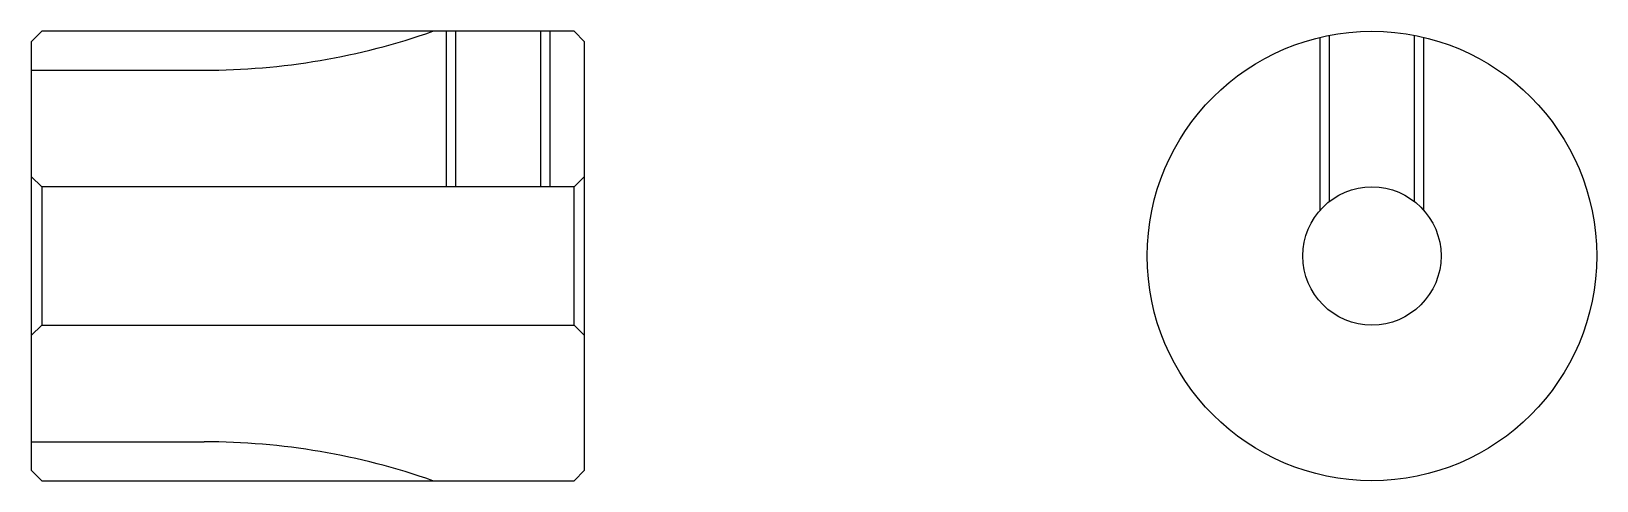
# Model space of a CAD drawing. Header units: metres. Extents: x 18.3 to 63.6, y 12.9 to 25.9.
import ezdxf

# ---------------------------------------------------------------- set-up
doc = ezdxf.new("R2010")
doc.units = ezdxf.units.M

msp = doc.modelspace()

# ---------------------------------------------------------------- linework, layer by layer
at = {"color": 4}
for p, q in [((18.346941, 24.757654), (23.346941, 24.757654)), ((34.346939, 21.682653), (34.04694, 21.382654)), ((18.346941, 17.082655), (18.64694, 17.382654)), ((34.346939, 17.082655), (34.04694, 17.382654)), ((18.346941, 14.007654), (23.346941, 14.007654))]:
    msp.add_line(p, q, dxfattribs=at)
for points in [[(23.346941, 25.882654), (23.346941, 25.882654), (18.64694, 25.882654), (18.346941, 25.582653), (18.346941, 17.082655)], [(18.346941, 17.082655), (18.346941, 13.182654), (18.64694, 12.882654), (23.346941, 12.882654), (23.346941, 12.882654), (23.346941, 12.882654), (34.04694, 12.882654), (34.346939, 13.182654), (34.346939, 25.582653), (34.04694, 25.882654), (23.346941, 25.882654), (23.346941, 25.882654)], [(30.346941, 25.882654), (30.346941, 21.382654)], [(30.616941, 25.882654), (30.616941, 21.382654)], [(33.076942, 25.882654), (33.076942, 21.382654)], [(33.346939, 25.882654), (33.346939, 21.382654)], [(55.622452, 20.70553), (55.622452, 25.707211)], [(55.892448, 20.959709), (55.892448, 25.765217)], [(58.352448, 20.959709), (58.352448, 25.765217)], [(58.622452, 20.70553), (58.622452, 25.707211)], [(18.346941, 21.682653), (18.64694, 21.382654), (18.64694, 17.382654), (34.04694, 17.382654), (34.04694, 21.382654), (18.64694, 21.382654)]]:
    msp.add_lwpolyline(points, dxfattribs=at)
for radius in [6.5, 2]:
    msp.add_circle((57.122452, 19.382654), radius, dxfattribs=at)
for centre, start, end in [((23.346941, 44.757652), 270, 289.3088308), ((23.346941, -5.992346), 70.6911692, 90)]:
    msp.add_arc(centre, 20, start, end, dxfattribs=at)

doc.saveas('drawing.dxf')
